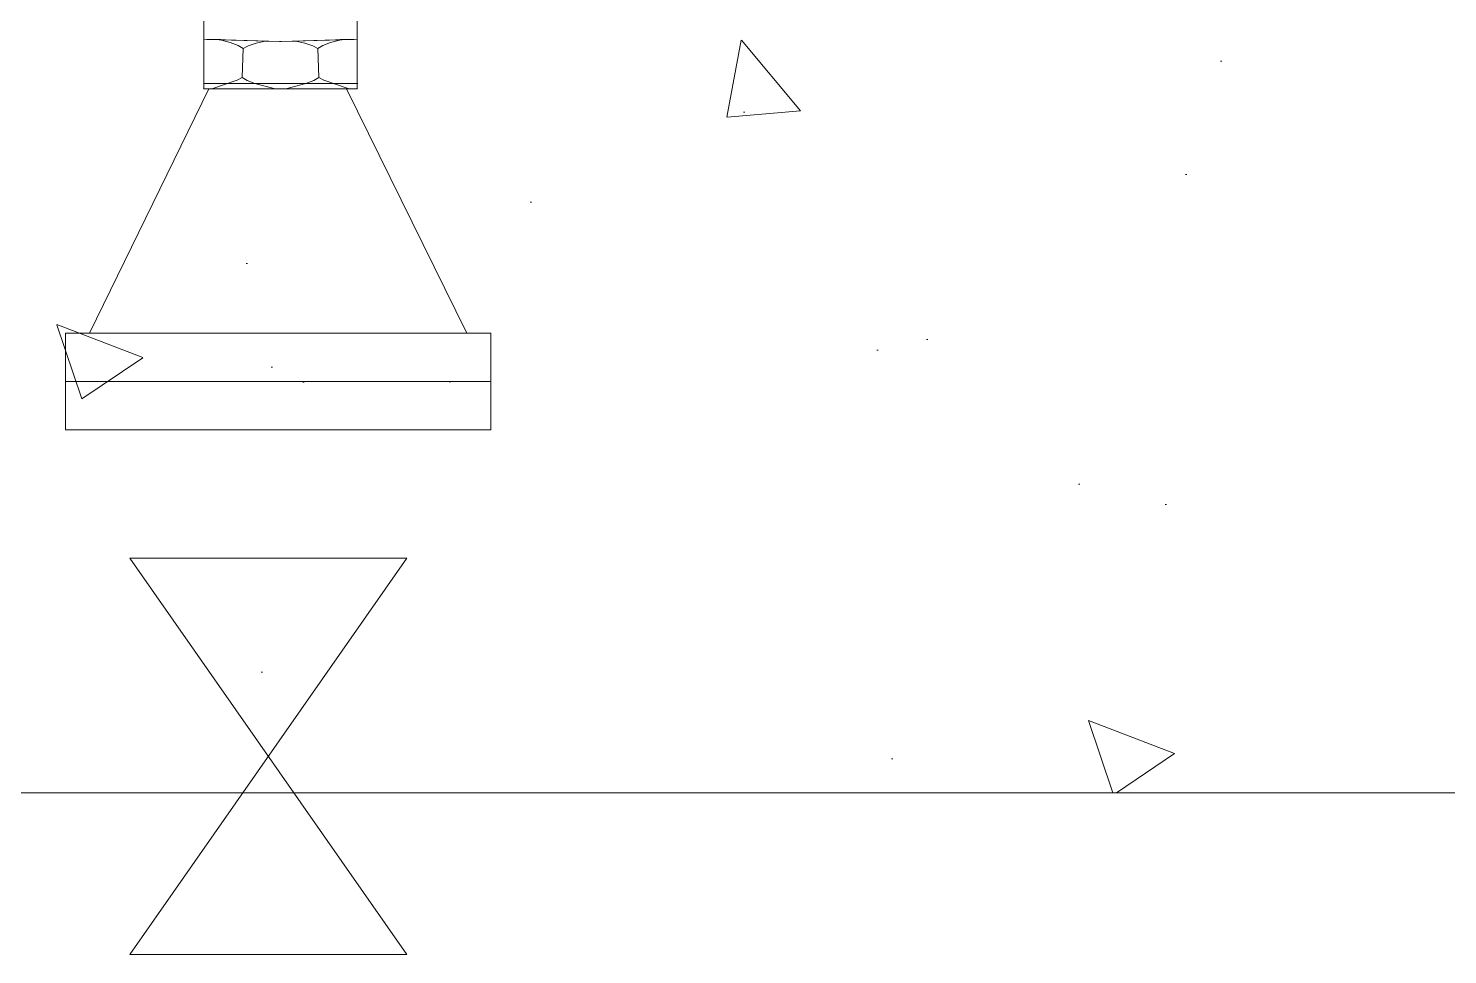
# Model space of a CAD drawing. Header units: millimetres. Extents: x -8913 to 62688, y -13000 to 43000.
# Drawn here: x 907.1 to 1200.7, y 26962 to 27153.7 of the extents above; entities that cross this region are included whole.
import ezdxf

# ---------------------------------------------------------------- set-up
doc = ezdxf.new("R2010")
doc.units = ezdxf.units.MM
doc.header["$MEASUREMENT"] = 0
doc.linetypes.add('1735 X DT-5BR-GFP-Ext$0$1734-DT-5BR-GRID$0$CENTER2', pattern=[28.574999999999996, 19.05, -3.174999999999999, 3.174999999999999, -3.174999999999999])
doc.linetypes.add('1735 X DT-5BR-GFP-Ext$0$C_CENTER_L', pattern=[2, 1.25, -0.25, 0.25, -0.25])
doc.layers.add('1735 X DT-5BR-GFP-Ext$0$MEP', color=8, linetype='Continuous', lineweight=0)
doc.layers.add('Z--X-REF', color=7, linetype='Continuous', lineweight=0)

# ---------------------------------------------------------------- blocks, each defined once
blk = doc.blocks.new('1735 X DT-5BR-GFP-Ext$0$T_VALVE01')
at = {"color": 0, "linetype": 'Continuous'}
blk.add_lwpolyline([(-85.45870285457123, -59.6826909112927), (-85.45870705073821, 59.68268743038213), (85.4587102275516, -59.6826867151257), (85.45870603138462, 59.68269288539922), (-85.45870285457123, -59.6826909112927)], dxfattribs=at)
blk = doc.blocks.new('1735 X DT-5BR-GFP-Ext$0$A$C79553CD1')
at = {"layer": '1735 X DT-5BR-GFP-Ext$0$MEP', "transparency": 33554681}
h = blk.add_hatch(dxfattribs=at)
h.set_pattern_fill('AR-CONC', color=256)
h.set_pattern_definition([(49.99999999999999, (7.152557373046875e-07, -25.00356578826904), (182.1846689960041, -15.93908553890313), [19.05, -209.5500000000002]), (355, (7.152557373046875e-07, -25.00356578826904), (-35.24342142496945, 191.0568452390354), [15.24, -167.64058417]), (100.4514447, (15.18200778961182, -26.33181953430176), (146.9412470903536, 175.1177519121954), [16.19000880000003, -178.0902446000002]), (46.18420000000002, (2.384185791015625e-07, 25.79643487930298), (271.0790408921304, -42.04232793272716), [28.57500000000003, -314.325]), (96.63555760999995, (22.58990001678467, 22.29293441772461), (237.4041340515033, 247.4261245977219), [24.28502314000005, -267.1356081600004]), (351.1841511700001, (2.384185791015625e-07, 25.79643487930298), (237.4041340649775, 247.4261245855329), [22.85996707000003, -251.4597319200005]), (21.00000000000001, (25.40000033378601, 13.09643507003784), (151.6143912691326, -102.2651981870877), [19.05000000000003, -209.5500000000005]), (326.0000000000001, (25.40000033378601, 13.09643507003784), (61.80202834764722, 184.1879661223196), [15.24, -167.64]), (71.45144499999994, (38.03453302383423, 4.574334621429443), (213.4164192787165, 81.92276888590547), [16.19000880000002, -178.0899376000001]), (37.49999999999998, (7.152557373046875e-07, -25.00356578826904), (3.088603250591817, 84.55503887315317), [0, -165.6080000000002, 0, -170.1800000000002, 0, -168.2750000000002]), (7.500000000000011, (7.152557373046875e-07, -25.00356578826904), (66.81966251030588, 100.1805748181197), [0, -97.02800000000009, 0, -161.798, 0, -64.135]), (327.5, (-56.64199948310852, -25.00356578826904), (135.5905951668716, -5.728743992673429), [0, -63.50000000000011, 0, -198.1200000000005, 0, -262.8900000000004]), (317.5, (-82.04199981689453, -25.00356531143188), (148.1291813860183, 25.42649103333307), [0, -82.54999999999998, 0, -131.572, 0, -186.69])])
edge = h.paths.add_edge_path(flags=16)
edge.add_line((-799.9999992847443, -174.9964299201965), (-199.9999995500161, -174.9964294946963))
edge.add_line((-199.9999995231628, -174.9964289665222), (-199.9999989073451, -674.9964296643798))
edge.add_line((-199.9999990463257, -674.9964303970337), (-800.0000003994274, -674.9964288288681))
edge.add_line((-799.9999995231628, -674.9964270591736), (-799.9999985206068, -174.9964283549818))
edge = h.paths.add_edge_path()
edge.add_line((0, 25.00357055664062), (-999.9999991015869, 25.00357050299323))
edge.add_line((-999.9999988079071, 25.00357103347778), (-1000.000000298378, -874.996427245835))
edge.add_line((-1000.000000476837, -874.9964280128479), (7.030278084130259e-07, -874.9964280256308))
edge.add_line((4.76837158203125e-07, -874.9964289665222), (-1.10970290734258e-07, 25.00356937922083))
at = {"layer": '1735 X DT-5BR-GFP-Ext$0$MEP'}
for p, q in [((-557.9017614981422, -714.5649865843152), (-557.9017614981422, -729.2906116430677)), ((-526.1669364312693, -714.5649865843152), (-526.1669364312693, -729.2906116430677)), ((-554.3485320672044, -719.1398346241695), (-557.9017614981422, -719.0439163877745)), ((-542.2154914455023, -719.4974449707734), (-557.9017614981422, -719.0665659632432)), ((-542.0343489646912, -719.5026387123362), (-557.2481251904392, -719.0847384225344)), ((-554.2628412346676, -719.2080738050863), (-554.8809355200065, -719.125462571581)), ((-554.870158710517, -719.1195456615096), (-554.2521036132821, -719.2024495712394)), ((-554.2529351184639, -719.2327207489143), (-552.4120176548313, -719.6959363273272)), ((-542.0343489646912, -719.5026387123362), (-526.8205727389577, -719.0847384225344)), ((-541.8532064839092, -719.4974449707734), (-526.1669364312693, -719.0665659632432)), ((-529.8157628109329, -719.2327207489143), (-531.6566802745801, -719.6959363273272)), ((-529.1985392188944, -719.1195456615096), (-529.8165943161293, -719.2024495712394)), ((-529.8058566947293, -719.2080738050863), (-529.187762409405, -719.125462571581)), ((-529.7201658622071, -719.1398346241695), (-526.1669364312693, -719.0439163877745)), ((-552.4120176548313, -719.6959363273272), (-550.7880748842726, -720.3368632175916)), ((-550.7880748842726, -720.3368632175916), (-549.7769681834616, -720.9352395004171)), ((-549.9436205149686, -727.0022639580566), (-549.7769681834616, -720.9352395004171)), ((-549.7769681834616, -720.9352395004171), (-548.7345353883575, -720.3932709586952)), ((-548.7345353883575, -720.3932709586952), (-547.0778638701449, -719.8424577681144)), ((-547.0778638701449, -719.8424577681144), (-545.2142938044271, -719.480999070387)), ((-545.2142938044271, -719.480999070387), (-544.5926196094224, -719.432148719934)), ((-542.2154914455023, -719.4974449707734), (-542.0343489646912, -719.5024206910748)), ((-541.8532064839092, -719.4974449707734), (-542.0343489646912, -719.5024206910748)), ((-538.8544041249843, -719.480999070387), (-539.4760783199745, -719.432148719934)), ((-536.9908340592519, -719.8424577681144), (-538.8544041249843, -719.480999070387)), ((-535.334162541054, -720.3932709586952), (-536.9908340592519, -719.8424577681144)), ((-534.2917297459499, -720.9352395004171), (-535.334162541054, -720.3932709586952)), ((-533.2806230451242, -720.3368632175916), (-534.2917297459499, -720.9352395004171)), ((-534.1250774144428, -727.0022639580566), (-534.2917297459499, -720.9352395004171)), ((-531.6566802745801, -719.6959363273272), (-533.2806230451242, -720.3368632175916)), ((-550.9860508302518, -727.5442325679032), (-556.238565855514, -729.2906116430677)), ((-549.9436205149686, -727.0022639580566), (-550.9860508302518, -727.5442325679032)), ((-548.9325113343366, -727.6006403089996), (-549.9436205149686, -727.0022639580566)), ((-547.3085753582709, -728.2415736304683), (-548.9325113343366, -727.6006403089996)), ((-536.760122571126, -728.2415736304683), (-535.1361865950748, -727.6006403089996)), ((-535.1361865950748, -727.6006403089996), (-534.1250774144428, -727.0022639580566)), ((-534.1250774144428, -727.0022639580566), (-533.0826470991451, -727.5442325679032)), ((-533.0826470991451, -727.5442325679032), (-527.8301320738974, -729.2906116430677)), ((-526.3066689646948, -728.1756986679102), (-558.0566689646948, -728.1756986679102)), ((-542.0343489646912, -729.2906116430677), (-557.9017614981422, -729.2906116430677)), ((-542.0343489646912, -729.2906116430677), (-557.5284656735312, -729.2906116430677)), ((-555.6914160063025, -729.2906116430677), (-542.0343489646912, -729.2906116430677)), ((-547.3085753582709, -728.2415736304683), (-543.139473865871, -729.2906116430677)), ((-542.0343489646912, -729.2906116430677), (-526.1669364312693, -729.2906116430677)), ((-542.0343489646912, -729.2906116430677), (-526.5402322558803, -729.2906116430677)), ((-528.377281923109, -729.2906116430677), (-542.0343489646912, -729.2906116430677)), ((-536.760122571126, -728.2415736304683), (-540.9292240635259, -729.2906116430677))]:
    blk.add_line(p, q, dxfattribs=at)
at = {"layer": '1735 X DT-5BR-GFP-Ext$0$MEP', "linetype": 'Continuous'}
for p, q in [((-555.6914160063025, -729.2906116430677), (-580.5576193639454, -779.8660384789821, -5.136279906780608e-05)), ((-527.2290260424979, -729.2906116430677), (-502.5567961045917, -779.8667365685817, 1.942715865621215e-05))]:
    blk.add_line(p, q, dxfattribs=at)
at = {"layer": '1735 X DT-5BR-GFP-Ext$0$MEP', "linetype": '1735 X DT-5BR-GFP-Ext$0$C_CENTER_L'}
for q in [(-558.0566689646948, -729.2906116430677), (-526.012028964702, -729.2906116430677)]:
    blk.add_line((-542.0343489646912, -729.2906116430677), q, dxfattribs=at)
at = {"layer": '1735 X DT-5BR-GFP-Ext$0$MEP'}
blk.add_lwpolyline([(0, 25.00357055664062), (-999.9999988079071, 25.00357103347778), (-1000.000000476837, -874.9964280128479), (4.76837158203125e-07, -874.9964289665222)], close=True, dxfattribs=at)
at = {"layer": '1735 X DT-5BR-GFP-Ext$0$MEP', "linetype": 'Continuous'}
for points in [[(-585.5556693383869, -779.8660208360072), (-497.5556233236011, -779.8660046235439), (-497.555624515694, -789.8660036698695), (-585.5556695768055, -789.8660222665187)], [(-585.5556679078754, -799.8660213128444), (-497.5556240388569, -799.8660041467067), (-497.5556247541126, -789.8660060540553), (-585.5556700536426, -789.8660227433559)]]:
    blk.add_lwpolyline(points, close=True, dxfattribs=at)
blk = doc.blocks.new('1735 X DT-5BR-GFP-Ext$0$A$Cec8d8a53')
blk.add_wipeout([(174.84825625175085, -60.98796394774766), (174.8482557749128, -1060.9879627556545), (1074.848254821238, -1060.9879644245846), (1074.8482542914182, -60.987963470910756)]).translate(0, 0, 1437.655160635572).dxf.layer = '1735 X DT-5BR-GFP-Ext$0$MEP'
at = {"layer": '1735 X DT-5BR-GFP-Ext$0$MEP', "rotation": 90}
blk.add_blockref('1735 X DT-5BR-GFP-Ext$0$A$C79553CD1', (199.8518268083899, -60.98796394774769, 1437.655160635572), dxfattribs=at)
at = {"layer": '1735 X DT-5BR-GFP-Ext$0$MEP', "linetype": '1735 X DT-5BR-GFP-Ext$0$1734-DT-5BR-GRID$0$CENTER2', "ltscale": 20, "xscale": -0.4800000000000001, "yscale": 0.4800000000000001, "zscale": 0.48, "rotation": 180.0101572215255}
blk.add_blockref('1735 X DT-5BR-GFP-Ext$0$T_VALVE01', (1067.276176872052, -600.5058044916748), dxfattribs=at)
blk = doc.blocks.new('1735 X DT-5BR-GFP-Ext')
at = {"layer": '1735 X DT-5BR-GFP-Ext$0$MEP', "xscale": -1, "rotation": 90}
blk.add_blockref('1735 X DT-5BR-GFP-Ext$0$A$Cec8d8a53', (356.2517175674438, 28070.33888339996), dxfattribs=at)

msp = doc.modelspace()

# ---------------------------------------------------------------- block references
at = {"layer": 'Z--X-REF'}
msp.add_blockref('1735 X DT-5BR-GFP-Ext', (0, 0), dxfattribs=at)

doc.saveas('drawing.dxf')
